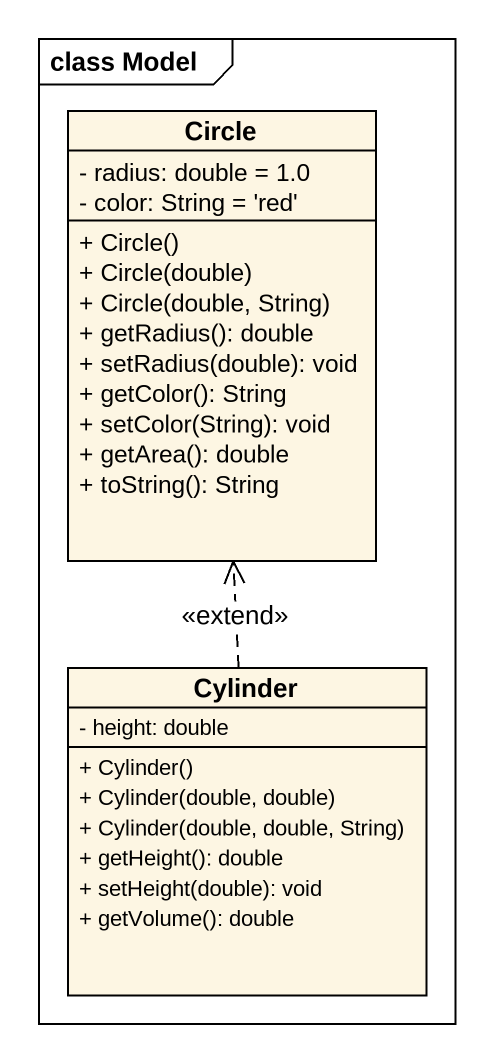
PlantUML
@startuml
mainframe class Model
hide circle
hide empty members
skinparam classAttributeIconSize 0
class "Circle" as Circle_ {
  - radius: double = 1.0
  - color: String = 'red'
  + Circle()
  + Circle(double)
  + Circle(double, String)
  + getRadius(): double
  + setRadius(double): void
  + getColor(): String
  + setColor(String): void
  + getArea(): double
  + toString(): String
}
class Cylinder {
  - height: double
  + Cylinder()
  + Cylinder(double, double)
  + Cylinder(double, double, String)
  + getHeight(): double
  + setHeight(double): void
  + getVolume(): double
}
Cylinder .up.> Circle_ : <<extend>>
@enduml
